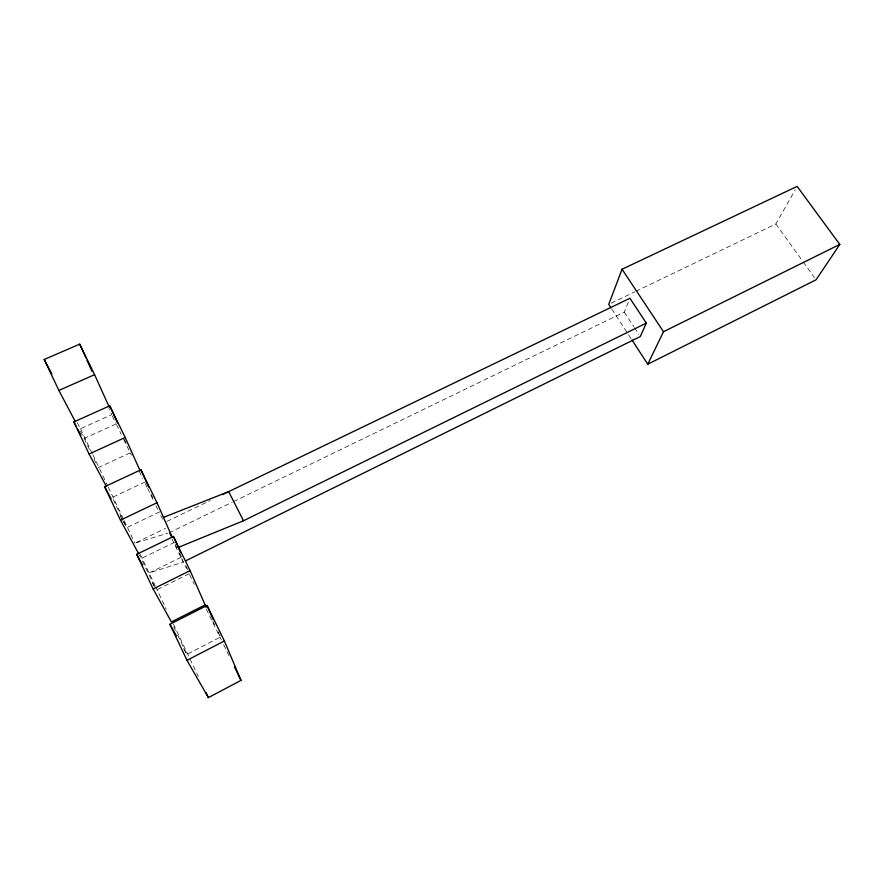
<?xml version="1.0" encoding="UTF-8"?>
<svg xmlns="http://www.w3.org/2000/svg" width="884" height="884" viewBox="0 0 884 884"><rect width="100%" height="100%" fill="white"/><g stroke="black" fill="none" stroke-linecap="round" stroke-linejoin="round"><path stroke-width="0.66" stroke-dasharray="4.42 3.31" d="M233.498 501.571L624.259 312.118L628.38 302.052M635.95 291.267L775.865 223.995L795.136 189.916M183.585 648.602L186.844 654.392L219.376 637.618M157.507 589.451L189.651 573.484M174.491 542.334L141.274 558.533L139.318 554.931M168.988 532.853L232.26 502.178M136.147 542.566L165.507 528.378M611.187 303.168L634.712 291.853M166.899 521.405L210.138 500.565M159.65 511.869L126.611 527.693L122.003 518.002M145.098 481.979L112.224 497.438L121.428 516.797M98.091 467.691L130.788 452.586M80.389 431.237L84.19 438.442L115.472 424.254M77.317 422.674L80.499 428.751L111.682 414.684L108.887 408.496M136.235 542.765L167.673 533.251M775.865 223.995L802.396 260.835M803.191 261.951L814.451 277.576M624.259 312.118L633.729 326.561M634.458 327.677L638.823 334.34M611.717 308.969L631.253 338.892M152.346 582.921L154.313 586.501M120.136 515.648L122.08 519.262M122.732 520.466L125.318 525.284M124.346 439.337L127.274 445.359M150.921 493.935L153.838 499.913M179.739 553.108L181.485 556.71M186.159 566.29L187.905 569.882M212.779 620.988L214.58 624.679M218.182 632.071L219.983 635.773L218.425 631.961M175.22 544.345L176.977 547.958M112.29 415.911L115.87 423.281M116.478 424.519L121.263 434.353M123.65 439.271L131.429 455.249M139.208 471.227L142.799 478.609M145.197 483.526L146.987 487.217M147.584 488.443L153.573 500.742M155.96 505.659L157.761 509.35M160.755 515.494L162.546 519.184M181.695 558.533L186.524 568.456M189.541 574.633L194.325 584.468M206.292 609.065L221.254 639.806M223.652 644.723L229.033 655.784M171.949 538.931L183.198 562.047L149.12 573.02L181.098 557.296L179.474 553.616M80.499 428.751L92.334 453.625M92.919 454.862L107.715 485.957M108.301 487.194L123.683 519.538M124.279 520.775L134.921 543.163M140.247 554.356L155.054 585.484M155.639 586.722L166.314 609.153M173.419 624.104L198.314 676.426M84.19 438.442L90.555 451.846M94.035 459.161L95.77 462.818M142.423 560.953L154.534 586.435M173.706 626.756L175.419 630.358M177.706 635.165L186.844 654.392"/><path stroke-width="1.33" d="M632.005 340.042L647.773 364.219L816.065 279.808L839.8 244.426L797.125 186.391L622.06 269.244L608.711 304.361L610.966 307.809M222.492 494.62L629.916 298.273L646.326 323.135L640.281 336.561L185.673 560.832M647.773 364.219L663.508 331.71L839.8 244.426M208.392 697.609L241 680.382L224.381 640.977L207.077 605.463L169.905 624.292L186.988 660.304L208.392 697.609L206.016 692.625M186.988 660.304L224.381 640.977M204.989 604.965L171.419 621.949L153.142 588.976L136.7 554.345L173.452 536.477L190.104 570.644L206.182 607.43M153.142 588.976L190.104 570.644M178.225 547.439L243.498 520.753L646.326 323.135M120.456 520.135L156.998 502.731L140.943 469.78L104.61 486.741L120.456 520.135L138.666 553.727M125.208 437.492L109.76 405.811L73.847 421.933L89.085 454.033L125.208 437.492L140.125 470.852M94.599 374.694L79.715 344.152L44.2 359.468L58.885 390.419L94.599 374.694L109.351 407.358M163.595 517.35L228.669 491.637L243.498 520.753M622.06 269.244L663.508 331.71M169.905 624.292L176.413 635.872M136.7 554.345L142.567 565.064M104.61 486.741L111.086 498.786M89.085 454.033L106.445 486.587M73.847 421.933L76.4 426.751M77.67 429.16L80.864 435.171M58.885 390.419L75.328 421.635M44.2 359.468L51.847 374.054M169.938 533.505L171.695 537.118M234.415 666.856L241 680.382M79.715 344.152L85.881 357.755M87.008 360.23L92.046 371.368M109.76 405.811L117.506 423.038M140.943 469.78L148.645 487.106M156.998 502.731L172.303 537.384M173.452 536.477L180.469 552.511M207.077 605.463L213.022 619.341"/></g></svg>
